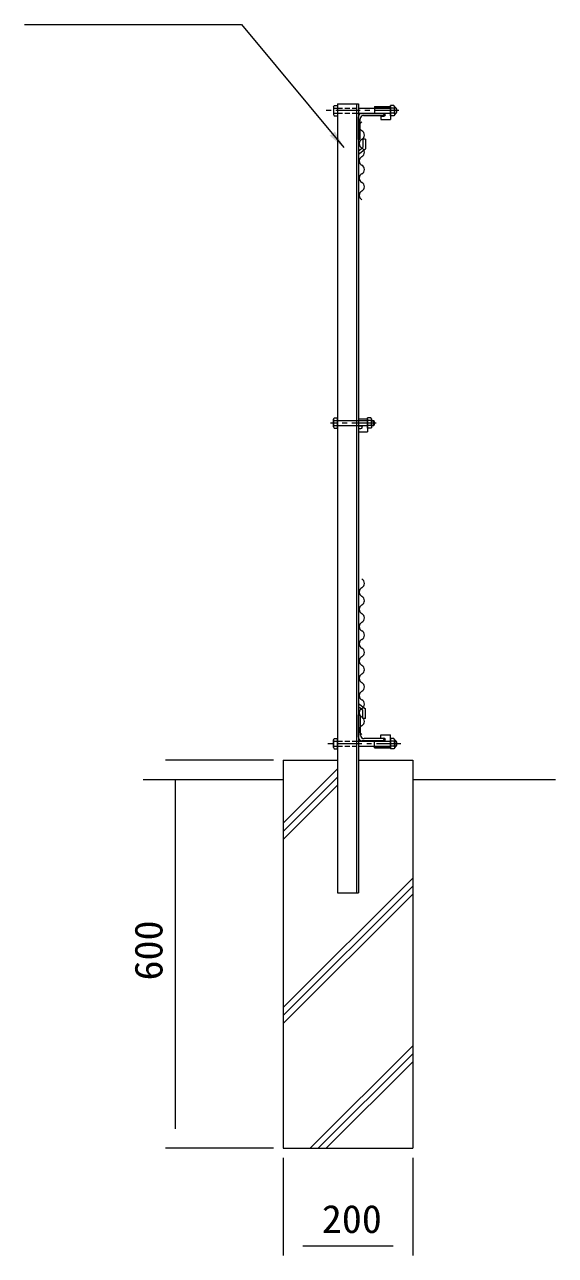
# Model space of a CAD drawing. Units: millimetres, scale not verified. Extents: x -4455 to 4455, y -3150 to 3150.
# Drawn here: x 56 to 876, y -505 to 1398 of the extents above; entities that cross this region are included whole.
import ezdxf
from ezdxf.enums import TextEntityAlignment as Align

# ---------------------------------------------------------------- set-up
doc = ezdxf.new("R2010")
doc.units = ezdxf.units.MM
doc.header["$LTSCALE"] = 30
for name, pattern in [('DASHED', [7.5, 6, -1.5]), ('USER2', [2, 1.25, -0.25, 0.25, -0.25]), ('USER3', [0.375, 0.25, -0.125])]:
    doc.linetypes.add(name, pattern=pattern)
for name, color, linetype, lineweight in [('0-0_1部材', 3, 'Continuous', 18), ('0-4_6文字', 3, 'Continuous', 9), ('0-5_5寸法', 1, 'Continuous', 18), ('0-6_GL', 7, 'Continuous', 9), ('0-7_8部品', 3, 'Continuous', 18), ('0-8_4基礎', 4, 'Continuous', 18), ('0-9_AMI', 3, 'Continuous', 18)]:
    doc.layers.add(name, color=color, linetype=linetype, lineweight=lineweight)
doc.styles.add('ＭＳ ゴシック', font='')
doc.styles.get('ＭＳ ゴシック').set_extended_font_data('MS Gothic')

msp = doc.modelspace()

# ---------------------------------------------------------------- linework, layer by layer
at = {"layer": '0-0_1部材', "color": 7, "lineweight": 9}
for p, q in [((539.65, 1275.18), (539.65, 55.18)), ((539.65, 1275.18), (571.65, 1275.18)), ((571.65, 1275.18), (571.65, 1140.88)), ((571.65, 1265.71), (571.65, 1140.88)), ((576.65, 1260.18), (611.65, 1260.18)), ((579.15, 1260.18), (604.15, 1260.18)), ((579.65, 1257.18), (609.65, 1257.18)), ((611.65, 1260.18), (611.65, 1259.18)), ((571.65, 1220.18), (571.65, 1255.18)), ((574.65, 1222.18), (574.65, 1252.18)), ((571.65, 1220.18), (572.65, 1220.18)), ((578.65, 1220.68), (578.65, 1207.68)), ((582.65, 1220.68), (578.65, 1220.68)), ((582.65, 1220.68), (582.65, 1205.72)), ((571.65, 1202.27), (578.65, 1207.68)), ((571.65, 1197.22), (582.65, 1205.72)), ((571.65, 1150.35), (571.65, 55.18)), ((571.65, 953.42), (571.65, 335.86)), ((571.65, 348.15), (582.65, 339.65)), ((571.65, 343.09), (578.65, 337.68)), ((571.65, 295.81), (571.65, 330.18)), ((571.65, 330.18), (572.77, 330.18)), ((575.02, 299.18), (575.02, 327.93)), ((578.65, 324.68), (578.65, 337.68)), ((582.65, 324.68), (578.65, 324.68)), ((582.65, 324.68), (582.65, 339.65)), ((611.65, 290.18), (577.27, 290.18)), ((609.4, 293.56), (580.65, 293.56)), ((611.65, 290.18), (611.65, 291.31)), ((539.65, 55.18), (571.65, 55.18))]:
    msp.add_line(p, q, dxfattribs=at)
at = {"layer": '0-0_1部材'}
msp.add_line((568.65, 1275.18), (568.65, 55.18), dxfattribs=at)
at = {"layer": '0-0_1部材', "color": 7, "lineweight": 9}
for centre, radius, start, end in [((576.65, 1255.18), 5, 90, 180), ((579.65, 1252.18), 5, 90, 180), ((609.65, 1259.18), 2, 270, 0), ((572.65, 1222.18), 2, 270, 0), ((572.77, 327.93), 2.25, 0, 90), ((577.27, 295.81), 5.62, 180, 270), ((580.65, 299.18), 5.62, 180, 270), ((609.4, 291.31), 2.25, 0, 90)]:
    msp.add_arc(centre, radius, start, end, dxfattribs=at)
at = {"layer": '0-4_6文字', "color": 7}
msp.add_lwpolyline([(55.59, 1397.63), (391.12, 1397.63), (549.32, 1207.6)], dxfattribs=at)
msp.add_solid([(550.6, 1206.06), (527.4, 1225.78), (535.41, 1232.45)], dxfattribs=at)
at = {"layer": '0-5_5寸法'}
for p, q in [((440.65, 260.18), (273.49, 260.18)), ((288.49, 230.18), (288.49, -309.82)), ((440.65, -339.82), (273.49, -339.82)), ((455.65, -354.82), (455.65, -505.4)), ((655.65, -354.82), (655.65, -505.4)), ((485.65, -490.4), (625.65, -490.4))]:
    msp.add_line(p, q, dxfattribs=at)
at = {"layer": '0-6_GL'}
for p, q in [((239.12, 230.18), (455.65, 230.18)), ((655.65, 230.18), (876.34, 230.18))]:
    msp.add_line(p, q, dxfattribs=at)
at = {"layer": '0-7_8部品', "color": 1, "linetype": 'USER2'}
for p, q in [((634.43, 1264.63), (521.89, 1264.63)), ((599.27, 781.61), (528.44, 781.61)), ((637.21, 285.73), (521.89, 285.73))]:
    msp.add_line(p, q, dxfattribs=at)
at = {"layer": '0-7_8部品'}
for p, q in [((533.25, 1270.55), (534.36, 1272.47)), ((533.25, 1270.55), (533.25, 1258.71)), ((533.94, 1268.63), (539.65, 1268.63)), ((533.94, 1260.63), (539.65, 1260.63)), ((534.36, 1272.47), (539.65, 1272.47)), ((539.65, 1272.47), (539.65, 1256.79)), ((566.75, 1260.63), (621.46, 1260.63)), ((571.65, 1268.63), (621.36, 1268.63)), ((596.46, 1270.95), (621.46, 1270.95)), ((596.46, 1270.95), (596.46, 1260.45)), ((596.46, 1260.45), (611.21, 1260.45)), ((621.46, 1256.79), (621.46, 1272.47)), ((621.46, 1270.95), (621.46, 1250.95)), ((627.17, 1268.63), (621.46, 1268.63)), ((627.17, 1260.63), (621.46, 1260.63)), ((626.75, 1256.79), (621.46, 1256.79)), ((627.86, 1258.71), (626.75, 1256.79)), ((627.86, 1258.71), (627.86, 1270.55)), ((606.46, 1255.95), (611.21, 1255.95)), ((606.46, 1255.95), (606.46, 1250.95)), ((606.46, 1250.95), (621.46, 1250.95)), ((533.25, 787.53), (534.36, 789.45)), ((533.25, 775.69), (533.25, 787.53)), ((533.94, 785.61), (539.65, 785.61)), ((534.36, 789.45), (539.65, 789.45)), ((539.65, 773.77), (539.65, 789.45)), ((571.65, 787.93), (571.65, 777.43)), ((571.65, 787.93), (585.85, 787.93)), ((585.85, 773.77), (585.85, 789.45)), ((585.85, 787.93), (585.85, 767.93)), ((591.56, 785.61), (585.85, 785.61)), ((592.25, 775.69), (592.25, 787.53)), ((592.25, 785.61), (595.8, 785.61)), ((592.25, 784.81), (596.21, 784.81)), ((595.8, 777.61), (595.8, 785.61)), ((533.94, 777.61), (539.65, 777.61)), ((571.65, 777.43), (575.6, 777.43)), ((571.65, 772.93), (575.6, 772.93)), ((571.65, 772.93), (571.65, 767.93)), ((571.65, 767.93), (585.85, 767.93)), ((591.56, 777.61), (585.85, 777.61)), ((591.14, 773.77), (585.85, 773.77)), ((592.25, 775.69), (591.14, 773.77)), ((592.25, 778.41), (596.21, 778.41)), ((592.25, 777.61), (595.8, 777.61)), ((533.25, 291.65), (534.36, 293.57)), ((533.25, 279.81), (533.25, 291.65)), ((533.94, 289.73), (539.65, 289.73)), ((534.36, 293.57), (539.65, 293.57)), ((539.65, 277.89), (539.65, 293.57)), ((566.75, 289.73), (621.46, 289.73)), ((596.46, 289.91), (611.21, 289.91)), ((596.46, 279.41), (596.46, 289.91)), ((606.46, 299.41), (621.46, 299.41)), ((606.46, 294.41), (606.46, 299.41)), ((606.46, 294.41), (611.21, 294.41)), ((621.46, 279.41), (621.46, 299.41)), ((621.46, 293.57), (621.46, 277.89)), ((627.17, 289.73), (621.46, 289.73)), ((627.86, 291.65), (627.86, 279.81)), ((533.94, 281.73), (539.65, 281.73)), ((571.65, 281.73), (621.36, 281.73)), ((596.46, 279.41), (621.46, 279.41)), ((627.17, 281.73), (621.46, 281.73)), ((626.75, 277.89), (621.46, 277.89)), ((627.86, 279.81), (626.75, 277.89))]:
    msp.add_line(p, q, dxfattribs=at)
at = {"layer": '0-7_8部品', "linetype": 'USER3'}
for p, q in [((539.65, 1268.63), (571.65, 1268.63)), ((539.65, 1260.63), (571.65, 1260.63)), ((539.65, 289.73), (571.65, 289.73)), ((539.65, 281.73), (571.65, 281.73))]:
    msp.add_line(p, q, dxfattribs=at)
at = {"layer": '0-7_8部品', "linetype": 'DASHED'}
for p, q in [((596.46, 1268.95), (621.46, 1268.95)), ((539.65, 785.61), (585.85, 785.61)), ((539.65, 777.61), (585.85, 777.61)), ((596.46, 281.41), (621.46, 281.41))]:
    msp.add_line(p, q, dxfattribs=at)
at = {"layer": '0-7_8部品'}
for points in [[(533.25, 1258.71), (534.36, 1256.79), (539.65, 1256.79)], [(627.86, 1270.55), (626.75, 1272.47), (621.46, 1272.47)], [(592.25, 787.53), (591.14, 789.45), (585.85, 789.45)], [(533.25, 775.69), (534.36, 773.77), (539.65, 773.77)], [(627.86, 291.65), (626.75, 293.57), (621.46, 293.57)], [(533.25, 279.81), (534.36, 277.89), (539.65, 277.89)]]:
    msp.add_lwpolyline(points, dxfattribs=at)
for centre, radius, start, end in [((536.28, 1270.55), 3.03, 180, 219.3382), ((545.25, 1264.63), 12, 160.52878, 199.47122), ((536.28, 1258.71), 3.03, 140.6618, 180), ((611.21, 1258.2), 2.25, 270, 90), ((624.83, 1270.55), 3.03, 320.6618, 0), ((615.86, 1264.63), 12, 340.52878, 19.47122), ((624.83, 1258.71), 3.03, 0, 39.3382), ((624.7, 1264.63), 6.71, 298.05542, 61.94458), ((536.28, 787.53), 3.03, 180, 219.3382), ((545.25, 781.61), 12, 160.52878, 199.47122), ((589.22, 787.53), 3.03, 320.6618, 0), ((580.25, 781.61), 12, 340.52878, 19.47122), ((588.87, 781.61), 8, 330, 30), ((536.28, 775.69), 3.03, 140.6618, 180), ((575.6, 775.18), 2.25, 270, 90), ((589.22, 775.69), 3.03, 0, 39.3382), ((536.28, 291.65), 3.03, 180, 219.3382), ((545.25, 285.73), 12, 160.52878, 199.47122), ((611.21, 292.16), 2.25, 270, 90), ((624.83, 291.65), 3.03, 320.6618, 0), ((615.86, 285.73), 12, 340.52878, 19.47122), ((624.7, 285.73), 6.71, 298.05542, 61.94458), ((536.28, 279.81), 3.03, 140.6618, 180), ((624.83, 279.81), 3.03, 0, 39.3382)]:
    msp.add_arc(centre, radius, start, end, dxfattribs=at)
at = {"layer": '0-8_4基礎', "color": 7, "lineweight": 9}
for p, q in [((455.65, 260.18), (539.65, 260.18)), ((571.65, 260.18), (655.65, 260.18)), ((655.65, 260.18), (655.65, -339.82))]:
    msp.add_line(p, q, dxfattribs=at)
at = {"layer": '0-8_4基礎'}
for p, q in [((455.65, 162.69), (539.65, 246.69)), ((455.65, 150.19), (539.65, 234.19)), ((455.65, 137.69), (539.65, 221.69)), ((455.65, -121.91), (655.65, 78.09)), ((455.65, -134.41), (655.65, 65.59)), ((455.65, -146.91), (655.65, 53.09)), ((497.04, -339.82), (655.65, -181.21)), ((509.54, -339.82), (655.65, -193.71)), ((522.04, -339.82), (655.65, -206.21))]:
    msp.add_line(p, q, dxfattribs=at)
at = {"layer": '0-8_4基礎', "color": 7, "lineweight": 9}
msp.add_lwpolyline([(455.65, 260.18), (455.65, -339.82), (655.65, -339.82)], dxfattribs=at)
at = {"layer": '0-9_AMI'}
for centre, start, end in [((580.65, 1240.24), 118.07249, 241.92751), ((580.65, 1213.58), 118.07249, 241.92751), ((573.53, 1226.91), 298.07249, 61.92751), ((573.53, 1200.24), 298.07249, 61.92751), ((580.65, 1186.91), 118.07249, 241.92751), ((573.53, 1173.58), 298.07249, 61.92751), ((580.65, 1160.24), 118.07249, 241.92751), ((573.53, 1146.91), 298.07249, 61.92751), ((580.65, 1133.58), 118.07249, 241.92751), ((573.53, 533.58), 298.07249, 61.92751), ((580.65, 520.24), 118.07249, 241.92751), ((580.65, 493.58), 118.07249, 241.92751), ((573.53, 506.91), 298.07249, 61.92751), ((573.53, 480.24), 298.07249, 61.92751), ((580.65, 466.91), 118.07249, 241.92751), ((573.53, 453.58), 298.07249, 61.92751), ((580.65, 440.24), 118.07249, 241.92751), ((580.65, 413.58), 118.07249, 241.92751), ((573.53, 426.91), 298.07249, 61.92751), ((573.53, 400.24), 298.07249, 61.92751), ((580.65, 386.91), 118.07249, 241.92751), ((580.65, 360.24), 118.07249, 241.92751), ((573.53, 373.58), 298.07249, 61.92751), ((573.53, 346.91), 298.07249, 61.92751), ((580.65, 333.58), 118.07249, 241.92751), ((573.53, 320.24), 298.07249, 61.92751), ((580.65, 306.91), 118.07249, 241.92751)]:
    msp.add_arc(centre, 7.56, start, end, dxfattribs=at)

# ---------------------------------------------------------------- texts
at = {"layer": '0-5_5寸法', "color": 3, "style": 'ＭＳ ゴシック', "width": 1.05}
msp.add_text('600', height=43.33, rotation=90, dxfattribs=at).set_placement((281.81, -80.32), align=Align.BOTTOM_LEFT)
msp.add_text('200', height=43.33, dxfattribs=at).set_placement((515.15, -483.72), align=Align.BOTTOM_LEFT)

doc.saveas('drawing.dxf')
